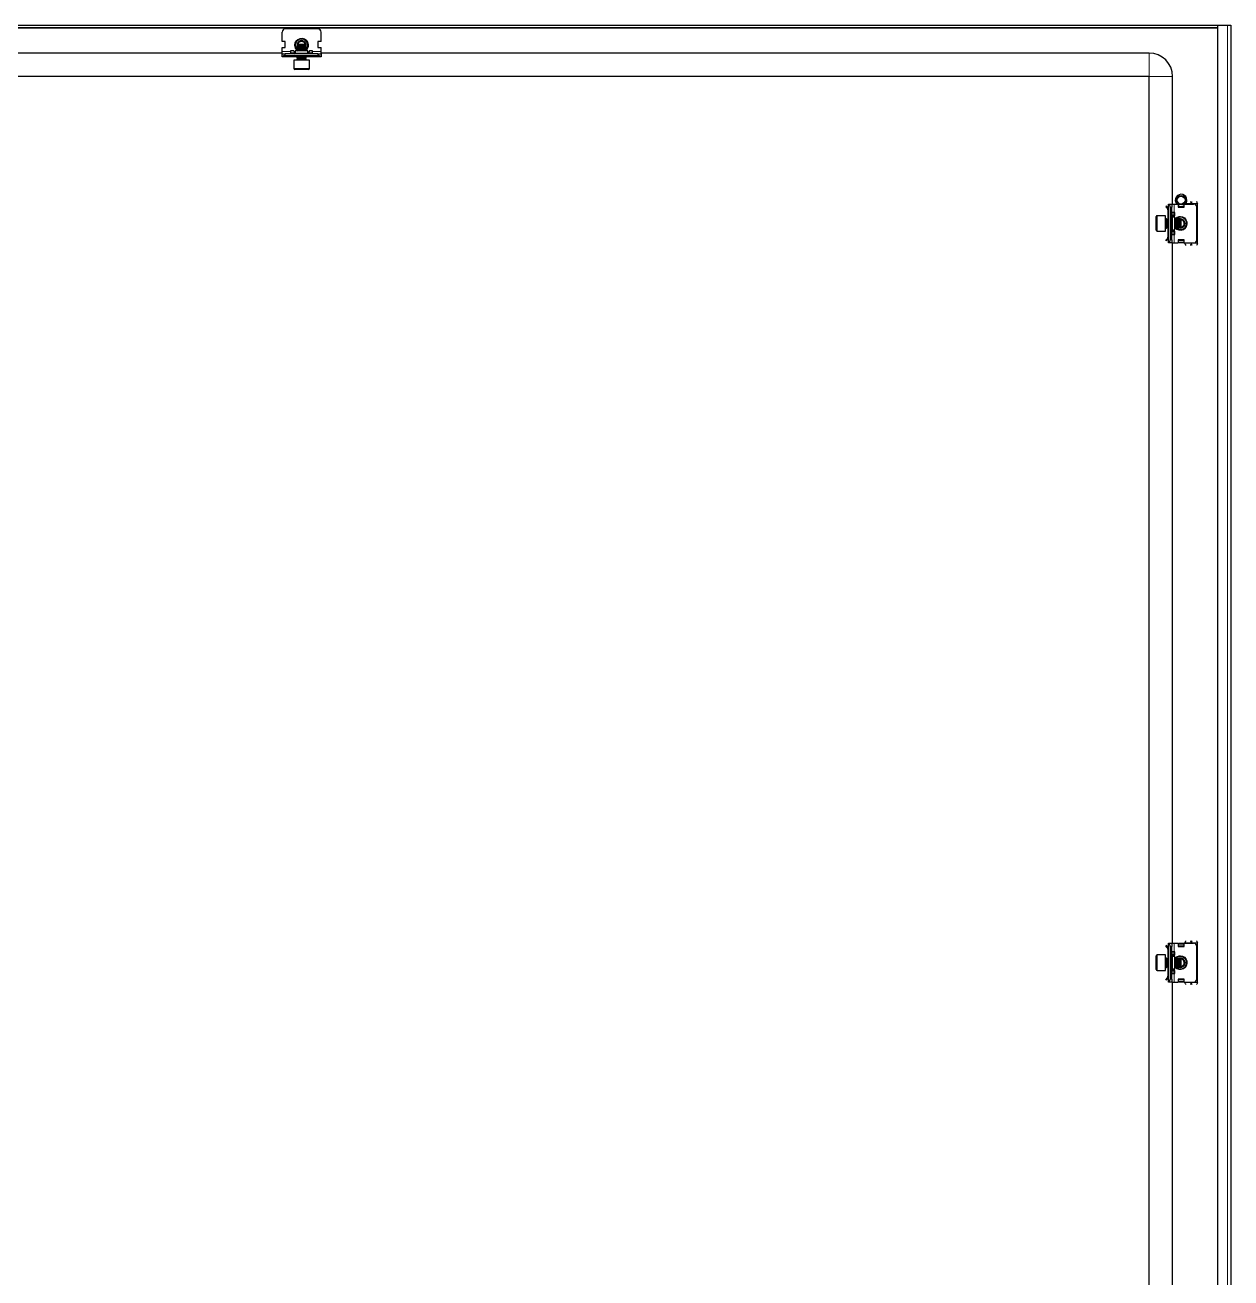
# Model space of a CAD drawing. Header units: millimetres. Extents: x -918 to 2327, y -941 to 1192.
# Drawn here: x 1553 to 2327, y 140 to 946 of the extents above; entities that cross this region are included whole.
import ezdxf

# ---------------------------------------------------------------- set-up
doc = ezdxf.new("R2010")
doc.units = ezdxf.units.MM

msp = doc.modelspace()

# ---------------------------------------------------------------- linework, layer by layer
at = {"color": 7, "linetype": 'Continuous', "lineweight": 25}
for p, q in [((1141.97, 945.53), (2318.97, 945.53)), ((1141.97, 944.03), (2318.97, 944.03)), ((1740.97, 943.03), (1719.97, 943.03)), ((2318.97, -809.47), (2318.97, 945.53)), ((2318.97, 945.53), (2325.37, 945.53)), ((2325.37, 945.53), (2327.47, 945.53)), ((2327.47, 945.53), (2327.47, -809.47)), ((1717.97, 935.03), (1717.97, 941.03)), ((1719.97, 935.03), (1717.97, 935.03)), ((1719.97, 931.03), (1719.97, 935.03)), ((1742.97, 935.03), (1740.97, 935.03)), ((1740.97, 935.03), (1740.97, 931.03)), ((1742.97, 935.03), (1742.97, 941.03)), ((1717.97, 927.53), (1185.97, 927.53)), ((1717.97, 928.53), (1717.97, 931.03)), ((1717.97, 931.03), (1719.97, 931.03)), ((1717.97, 927.03), (1717.97, 928.53)), ((1717.97, 925.03), (1717.97, 927.03)), ((1717.97, 927.03), (1719.97, 927.03)), ((1740.97, 927.03), (1719.97, 927.03)), ((1719.97, 926.03), (1740.97, 926.03)), ((1725.47, 929.03), (1723.47, 929.03)), ((1723.47, 929.03), (1723.47, 928.53)), ((1723.47, 928.53), (1723.47, 927.03)), ((1726.34, 927.53), (1723.47, 927.53)), ((1726.44, 927.35), (1725.47, 929.03)), ((1726.47, 929.03), (1726.47, 927.53)), ((1734.47, 929.03), (1726.47, 929.03)), ((1728.03, 933.03), (1727.47, 932.47)), ((1727.47, 932.47), (1727.47, 932.41)), ((1733.47, 932.47), (1727.47, 932.47)), ((1727.47, 932.41), (1728.03, 932.03)), ((1729.33, 932.41), (1727.47, 932.41)), ((1728.03, 932.03), (1727.47, 931.64)), ((1727.47, 931.64), (1727.47, 931.41)), ((1729.33, 931.64), (1727.47, 931.64)), ((1727.47, 931.41), (1728.03, 931.03)), ((1729.33, 931.41), (1727.47, 931.41)), ((1728.03, 931.03), (1727.47, 930.64)), ((1727.47, 930.64), (1727.47, 930.41)), ((1729.33, 930.64), (1727.47, 930.64)), ((1727.47, 930.41), (1728.03, 930.03)), ((1729.33, 930.41), (1727.47, 930.41)), ((1728.03, 930.03), (1727.47, 929.64)), ((1727.47, 929.64), (1727.47, 929.41)), ((1729.33, 929.64), (1727.47, 929.64)), ((1727.47, 929.41), (1728.03, 929.03)), ((1729.33, 929.41), (1727.47, 929.41)), ((1727.91, 933.55), (1727.72, 932.72)), ((1727.73, 932.24), (1727.79, 931.86)), ((1727.92, 930.95), (1727.78, 931.2)), ((1732.92, 933.03), (1728.03, 933.03)), ((1729.54, 932.03), (1728.03, 932.03)), ((1729.54, 931.03), (1728.03, 931.03)), ((1729.54, 930.03), (1728.03, 930.03)), ((1733.47, 932.41), (1729.33, 932.41)), ((1733.47, 931.64), (1729.33, 931.64)), ((1733.47, 931.41), (1729.33, 931.41)), ((1733.47, 930.64), (1729.33, 930.64)), ((1733.47, 930.41), (1729.33, 930.41)), ((1733.47, 929.64), (1729.33, 929.64)), ((1733.47, 929.41), (1729.33, 929.41)), ((1732.92, 932.03), (1729.54, 932.03)), ((1732.92, 931.03), (1729.54, 931.03)), ((1732.92, 930.03), (1729.54, 930.03)), ((1733.47, 932.47), (1732.92, 933.03)), ((1732.92, 932.03), (1733.47, 932.41)), ((1733.47, 931.64), (1732.92, 932.03)), ((1732.92, 931.03), (1733.47, 931.41)), ((1733.47, 930.64), (1732.92, 931.03)), ((1732.92, 930.03), (1733.47, 930.41)), ((1733.47, 929.64), (1732.92, 930.03)), ((1732.92, 929.03), (1733.47, 929.41)), ((1733.16, 931.2), (1733.03, 930.95)), ((1733.47, 932.41), (1733.47, 932.47)), ((1733.47, 931.41), (1733.47, 931.64)), ((1733.47, 930.41), (1733.47, 930.64)), ((1733.47, 929.41), (1733.47, 929.64)), ((1734.47, 927.53), (1734.47, 929.03)), ((1735.47, 929.03), (1734.5, 927.35)), ((1737.47, 927.53), (1734.61, 927.53)), ((1737.47, 929.03), (1735.47, 929.03)), ((1737.47, 928.53), (1737.47, 929.03)), ((1737.47, 927.03), (1737.47, 928.53)), ((1740.97, 931.03), (1742.97, 931.03)), ((1740.97, 927.03), (1742.97, 927.03)), ((1742.97, 928.53), (1742.97, 931.03)), ((1742.97, 927.03), (1742.97, 928.53)), ((2274.97, 927.53), (1742.97, 927.53)), ((1742.97, 927.03), (1742.97, 925.03)), ((1718.24, 925.03), (1717.97, 925.03)), ((1742.7, 925.03), (1718.24, 925.03)), ((1725.47, 923.03), (1725.47, 917.63)), ((1735.47, 923.03), (1725.47, 923.03)), ((1728.03, 925.03), (1727.47, 924.64)), ((1727.47, 924.64), (1727.47, 924.41)), ((1729.33, 924.64), (1727.47, 924.64)), ((1727.47, 924.41), (1728.03, 924.03)), ((1729.33, 924.41), (1727.47, 924.41)), ((1728.03, 924.03), (1727.47, 923.64)), ((1727.47, 923.64), (1727.47, 923.28)), ((1729.33, 923.64), (1727.47, 923.64)), ((1729.54, 924.03), (1728.03, 924.03)), ((1733.47, 924.64), (1729.33, 924.64)), ((1733.47, 924.41), (1729.33, 924.41)), ((1733.47, 923.64), (1729.33, 923.64)), ((1732.92, 924.03), (1729.54, 924.03)), ((1733.47, 924.64), (1732.92, 925.03)), ((1732.92, 924.03), (1733.47, 924.41)), ((1733.47, 923.64), (1732.92, 924.03)), ((1733.47, 924.41), (1733.47, 924.64)), ((1733.47, 923.28), (1733.47, 923.64)), ((1735.47, 917.63), (1735.47, 923.03)), ((1742.97, 925.03), (1742.7, 925.03)), ((2274.97, 912.53), (1185.97, 912.53)), ((1734.87, 917.03), (1726.07, 917.03)), ((2274.97, -776.47), (2274.97, 912.53)), ((2289.97, 830.53), (2289.97, 912.53)), ((2287.26, 829.23), (2287.47, 829.44)), ((2287.47, 830.53), (2289.47, 830.53)), ((2287.47, 830.26), (2287.47, 830.53)), ((2287.47, 805.79), (2287.47, 830.26)), ((2289.47, 830.53), (2289.47, 828.53)), ((2289.47, 830.53), (2290.97, 830.53)), ((2290.97, 830.53), (2293.47, 830.53)), ((2293.47, 830.53), (2293.47, 828.53)), ((2293.72, 829.71), (2293.47, 829.85)), ((2293.72, 830.15), (2294.05, 830.38)), ((2294.22, 830.15), (2293.72, 829.79)), ((2293.72, 829.79), (2293.72, 830.15)), ((2293.72, 828.88), (2293.72, 829.79)), ((2294.22, 830.3), (2294.22, 830.15)), ((2294.22, 830.15), (2294.63, 830.15)), ((2296.32, 830.15), (2296.72, 830.15)), ((2296.72, 830.15), (2296.72, 830.3)), ((2297.22, 829.79), (2296.72, 830.15)), ((2296.89, 830.38), (2297.22, 830.15)), ((2297.22, 830.15), (2297.22, 829.79)), ((2297.22, 829.79), (2297.22, 828.88)), ((2297.47, 829.85), (2297.27, 829.74)), ((2297.27, 829.74), (2297.27, 828.53)), ((2297.47, 830.53), (2303.47, 830.53)), ((2297.47, 828.53), (2297.47, 830.53)), ((2305.97, 805.28), (2305.97, 830.78)), ((2279.47, 822.09), (2279.47, 822.43)), ((2279.47, 813.63), (2279.47, 822.09)), ((2285.47, 823.03), (2280.07, 823.03)), ((2285.47, 822.65), (2285.47, 823.03)), ((2285.47, 813.03), (2285.47, 822.65)), ((2285.91, 829.17), (2285.56, 828.81)), ((2286.53, 827.84), (2285.56, 828.81)), ((2286.89, 828.19), (2285.91, 829.17)), ((2286.53, 827.84), (2286.89, 828.19)), ((2286.97, 828.53), (2286.97, 828.13)), ((2286.97, 826.78), (2287.47, 826.78)), ((2286.97, 826.78), (2286.97, 823.28)), ((2287.47, 823.28), (2286.97, 823.28)), ((2286.97, 823.28), (2286.97, 821.03)), ((2288.47, 828.53), (2288.47, 807.53)), ((2289.47, 807.53), (2289.47, 828.53)), ((2290.97, 825.03), (2289.47, 825.03)), ((2289.8, 822.06), (2291.47, 823.03)), ((2289.97, 822.16), (2289.97, 823.28)), ((2289.97, 823.28), (2290.47, 823.28)), ((2291.47, 822.03), (2289.97, 822.03)), ((2290.47, 823.28), (2291.47, 823.28)), ((2291.47, 825.03), (2290.97, 825.03)), ((2291.47, 823.03), (2291.47, 825.03)), ((2291.47, 814.03), (2291.47, 822.03)), ((2293.47, 828.53), (2297.47, 828.53)), ((2293.72, 828.53), (2293.72, 828.88)), ((2297.22, 828.88), (2297.22, 828.53)), ((2305.47, 807.53), (2305.47, 828.53)), ((2286.08, 821.03), (2285.72, 821.03)), ((2285.72, 815.03), (2286.08, 815.03)), ((2286.47, 820.47), (2286.08, 821.03)), ((2286.08, 816.88), (2286.08, 821.03)), ((2286.08, 815.03), (2286.08, 816.88)), ((2286.08, 815.03), (2286.47, 815.58)), ((2286.86, 821.03), (2286.47, 820.47)), ((2286.47, 817.09), (2286.47, 820.47)), ((2286.47, 815.58), (2286.47, 817.09)), ((2286.47, 815.58), (2286.86, 815.03)), ((2287.08, 821.03), (2286.86, 821.03)), ((2286.86, 816.88), (2286.86, 821.03)), ((2286.86, 815.03), (2286.86, 816.88)), ((2286.86, 815.03), (2287.08, 815.03)), ((2286.97, 815.03), (2286.97, 812.78)), ((2287.47, 820.47), (2287.08, 821.03)), ((2287.08, 816.88), (2287.08, 821.03)), ((2287.08, 815.03), (2287.08, 816.88)), ((2287.08, 815.03), (2287.47, 815.58)), ((2291.47, 813.03), (2289.8, 813.99)), ((2289.97, 814.03), (2291.47, 814.03)), ((2289.97, 812.78), (2289.97, 813.89)), ((2291.86, 821.03), (2291.47, 820.47)), ((2291.47, 815.58), (2291.86, 815.03)), ((2292.08, 821.03), (2291.86, 821.03)), ((2291.86, 816.88), (2291.86, 821.03)), ((2291.86, 815.03), (2291.86, 816.88)), ((2291.86, 815.03), (2292.08, 815.03)), ((2292.47, 820.47), (2292.08, 821.03)), ((2292.08, 816.88), (2292.08, 821.03)), ((2292.08, 815.03), (2292.08, 816.88)), ((2292.08, 815.03), (2292.47, 815.58)), ((2292.86, 821.03), (2292.47, 820.47)), ((2292.47, 817.09), (2292.47, 820.47)), ((2292.47, 815.58), (2292.47, 817.09)), ((2292.47, 815.58), (2292.86, 815.03)), ((2293.08, 821.03), (2292.86, 821.03)), ((2292.86, 816.88), (2292.86, 821.03)), ((2292.86, 815.03), (2292.86, 816.88)), ((2292.86, 815.03), (2293.08, 815.03)), ((2293.47, 820.47), (2293.08, 821.03)), ((2293.08, 816.88), (2293.08, 821.03)), ((2293.08, 815.03), (2293.08, 816.88)), ((2293.08, 815.03), (2293.47, 815.58)), ((2293.4, 820.58), (2293.64, 820.72)), ((2293.64, 815.34), (2293.4, 815.47)), ((2293.86, 821.03), (2293.47, 820.47)), ((2293.47, 817.09), (2293.47, 820.47)), ((2293.47, 815.58), (2293.47, 817.09)), ((2293.47, 815.58), (2293.86, 815.03)), ((2294.08, 821.03), (2293.86, 821.03)), ((2293.86, 816.88), (2293.86, 821.03)), ((2293.86, 815.03), (2293.86, 816.88)), ((2293.86, 815.03), (2294.08, 815.03)), ((2294.47, 820.47), (2294.08, 821.03)), ((2294.08, 816.88), (2294.08, 821.03)), ((2294.08, 815.03), (2294.08, 816.88)), ((2294.08, 815.03), (2294.47, 815.58)), ((2294.31, 815.35), (2294.68, 815.28)), ((2294.86, 821.03), (2294.47, 820.47)), ((2294.47, 817.09), (2294.47, 820.47)), ((2294.47, 815.58), (2294.47, 817.09)), ((2294.47, 815.58), (2294.86, 815.03)), ((2294.92, 821.03), (2294.86, 821.03)), ((2294.86, 816.88), (2294.86, 821.03)), ((2294.86, 815.03), (2294.86, 816.88)), ((2294.86, 815.03), (2294.92, 815.03)), ((2295.47, 820.47), (2294.92, 821.03)), ((2294.92, 820.8), (2294.92, 821.03)), ((2294.92, 815.03), (2294.92, 820.8)), ((2294.92, 815.03), (2295.47, 815.58)), ((2295.17, 815.27), (2295.99, 815.46)), ((2295.47, 820.29), (2295.47, 820.47)), ((2295.47, 815.58), (2295.47, 820.29)), ((2280.07, 813.03), (2285.47, 813.03)), ((2286.53, 808.22), (2285.56, 807.24)), ((2285.91, 806.89), (2285.56, 807.24)), ((2286.89, 807.86), (2285.91, 806.89)), ((2286.53, 808.22), (2286.89, 807.86)), ((2286.97, 812.78), (2286.97, 809.28)), ((2286.97, 812.78), (2287.47, 812.78)), ((2286.97, 809.28), (2287.47, 809.28)), ((2286.97, 807.53), (2286.97, 807.99)), ((2287.47, 806.61), (2287.26, 806.82)), ((2287.47, 805.53), (2287.47, 805.79)), ((2289.47, 805.53), (2287.47, 805.53)), ((2289.47, 811.03), (2290.97, 811.03)), ((2289.47, 807.53), (2289.47, 805.53)), ((2289.47, 805.53), (2290.97, 805.53)), ((2290.47, 812.78), (2289.97, 812.78)), ((2289.97, 355.53), (2289.97, 805.53)), ((2291.47, 812.78), (2290.47, 812.78)), ((2290.97, 811.03), (2291.47, 811.03)), ((2290.97, 805.53), (2293.47, 805.53)), ((2291.47, 811.03), (2291.47, 813.03)), ((2297.47, 807.53), (2293.47, 807.53)), ((2293.47, 807.53), (2293.47, 805.53)), ((2293.72, 807.17), (2293.72, 807.53)), ((2293.72, 806.26), (2293.72, 807.17)), ((2293.72, 806.26), (2294.22, 805.91)), ((2293.72, 805.91), (2293.72, 806.26)), ((2294.22, 805.55), (2293.72, 805.91)), ((2296.72, 805.91), (2294.22, 805.91)), ((2294.22, 805.91), (2294.22, 805.55)), ((2296.72, 805.55), (2294.22, 805.55)), ((2296.72, 805.91), (2297.22, 806.26)), ((2296.72, 805.55), (2296.72, 805.91)), ((2297.22, 805.91), (2296.72, 805.55)), ((2297.22, 807.53), (2297.22, 807.17)), ((2297.22, 807.17), (2297.22, 806.26)), ((2297.22, 806.26), (2297.22, 805.91)), ((2297.27, 807.53), (2297.27, 805.64)), ((2297.27, 805.64), (2297.47, 805.64)), ((2297.47, 805.53), (2297.47, 807.53)), ((2297.47, 805.53), (2303.47, 805.53)), ((2297.97, 805.28), (2297.97, 805.53)), ((2287.26, 354.23), (2287.47, 354.44)), ((2287.47, 355.53), (2289.47, 355.53)), ((2287.47, 355.26), (2287.47, 355.53)), ((2287.47, 330.79), (2287.47, 355.26)), ((2289.47, 355.53), (2289.47, 353.53)), ((2289.47, 355.53), (2290.97, 355.53)), ((2290.97, 355.53), (2293.47, 355.53)), ((2293.47, 355.53), (2293.47, 353.53)), ((2293.72, 355.15), (2294.22, 355.5)), ((2294.22, 355.15), (2293.72, 354.79)), ((2293.72, 354.79), (2293.72, 355.15)), ((2293.72, 353.88), (2293.72, 354.79)), ((2294.22, 355.5), (2294.22, 355.15)), ((2294.22, 355.5), (2296.72, 355.5)), ((2294.22, 355.15), (2296.72, 355.15)), ((2296.72, 355.15), (2296.72, 355.5)), ((2296.72, 355.5), (2297.22, 355.15)), ((2297.22, 354.79), (2296.72, 355.15)), ((2297.22, 355.15), (2297.22, 354.79)), ((2297.22, 354.79), (2297.22, 353.88)), ((2297.27, 355.41), (2297.27, 353.53)), ((2297.47, 355.41), (2297.27, 355.41)), ((2297.47, 353.53), (2297.47, 355.53)), ((2297.47, 355.53), (2303.47, 355.53)), ((2297.97, 355.53), (2297.97, 355.78)), ((2305.97, 330.28), (2305.97, 355.78)), ((2279.47, 347.09), (2279.47, 347.43)), ((2279.47, 338.63), (2279.47, 347.09)), ((2285.47, 348.03), (2280.07, 348.03)), ((2285.47, 347.65), (2285.47, 348.03)), ((2285.47, 338.03), (2285.47, 347.65)), ((2285.91, 354.17), (2285.56, 353.81)), ((2286.53, 352.84), (2285.56, 353.81)), ((2286.89, 353.19), (2285.91, 354.17)), ((2286.53, 352.84), (2286.89, 353.19)), ((2286.97, 353.53), (2286.97, 353.13)), ((2286.97, 351.78), (2287.47, 351.78)), ((2286.97, 351.78), (2286.97, 348.28)), ((2287.47, 348.28), (2286.97, 348.28)), ((2286.97, 348.28), (2286.97, 346.03)), ((2288.47, 353.53), (2288.47, 332.53)), ((2289.47, 332.53), (2289.47, 353.53)), ((2290.97, 350.03), (2289.47, 350.03)), ((2289.8, 347.06), (2291.47, 348.03)), ((2289.97, 347.16), (2289.97, 348.28)), ((2289.97, 348.28), (2290.47, 348.28)), ((2291.47, 347.03), (2289.97, 347.03)), ((2290.47, 348.28), (2291.47, 348.28)), ((2291.47, 350.03), (2290.97, 350.03)), ((2291.47, 348.03), (2291.47, 350.03)), ((2291.47, 339.03), (2291.47, 347.03)), ((2293.47, 353.53), (2297.47, 353.53)), ((2293.72, 353.53), (2293.72, 353.88)), ((2297.22, 353.88), (2297.22, 353.53)), ((2305.47, 332.53), (2305.47, 353.53)), ((2286.08, 346.03), (2285.72, 346.03)), ((2285.72, 340.03), (2286.08, 340.03)), ((2286.47, 345.47), (2286.08, 346.03)), ((2286.08, 341.88), (2286.08, 346.03)), ((2286.08, 340.03), (2286.08, 341.88)), ((2286.08, 340.03), (2286.47, 340.58)), ((2286.86, 346.03), (2286.47, 345.47)), ((2286.47, 342.09), (2286.47, 345.47)), ((2286.47, 340.58), (2286.47, 342.09)), ((2286.47, 340.58), (2286.86, 340.03)), ((2287.08, 346.03), (2286.86, 346.03)), ((2286.86, 341.88), (2286.86, 346.03)), ((2286.86, 340.03), (2286.86, 341.88)), ((2286.86, 340.03), (2287.08, 340.03)), ((2286.97, 340.03), (2286.97, 337.78)), ((2287.47, 345.47), (2287.08, 346.03)), ((2287.08, 341.88), (2287.08, 346.03)), ((2287.08, 340.03), (2287.08, 341.88)), ((2287.08, 340.03), (2287.47, 340.58)), ((2291.47, 338.03), (2289.8, 338.99)), ((2289.97, 339.03), (2291.47, 339.03)), ((2289.97, 337.78), (2289.97, 338.89)), ((2291.86, 346.03), (2291.47, 345.47)), ((2291.47, 340.58), (2291.86, 340.03)), ((2292.08, 346.03), (2291.86, 346.03)), ((2291.86, 341.88), (2291.86, 346.03)), ((2291.86, 340.03), (2291.86, 341.88)), ((2291.86, 340.03), (2292.08, 340.03)), ((2292.47, 345.47), (2292.08, 346.03)), ((2292.08, 341.88), (2292.08, 346.03)), ((2292.08, 340.03), (2292.08, 341.88)), ((2292.08, 340.03), (2292.47, 340.58)), ((2292.86, 346.03), (2292.47, 345.47)), ((2292.47, 342.09), (2292.47, 345.47)), ((2292.47, 340.58), (2292.47, 342.09)), ((2292.47, 340.58), (2292.86, 340.03)), ((2293.08, 346.03), (2292.86, 346.03)), ((2292.86, 341.88), (2292.86, 346.03)), ((2292.86, 340.03), (2292.86, 341.88)), ((2292.86, 340.03), (2293.08, 340.03)), ((2293.47, 345.47), (2293.08, 346.03)), ((2293.08, 341.88), (2293.08, 346.03)), ((2293.08, 340.03), (2293.08, 341.88)), ((2293.08, 340.03), (2293.47, 340.58)), ((2293.4, 345.58), (2293.64, 345.72)), ((2293.64, 340.34), (2293.4, 340.47)), ((2293.86, 346.03), (2293.47, 345.47)), ((2293.47, 342.09), (2293.47, 345.47)), ((2293.47, 340.58), (2293.47, 342.09)), ((2293.47, 340.58), (2293.86, 340.03)), ((2294.08, 346.03), (2293.86, 346.03)), ((2293.86, 341.88), (2293.86, 346.03)), ((2293.86, 340.03), (2293.86, 341.88)), ((2293.86, 340.03), (2294.08, 340.03)), ((2294.47, 345.47), (2294.08, 346.03)), ((2294.08, 341.88), (2294.08, 346.03)), ((2294.08, 340.03), (2294.08, 341.88)), ((2294.08, 340.03), (2294.47, 340.58)), ((2294.31, 340.35), (2294.68, 340.28)), ((2294.86, 346.03), (2294.47, 345.47)), ((2294.47, 342.09), (2294.47, 345.47)), ((2294.47, 340.58), (2294.47, 342.09)), ((2294.47, 340.58), (2294.86, 340.03)), ((2294.92, 346.03), (2294.86, 346.03)), ((2294.86, 341.88), (2294.86, 346.03)), ((2294.86, 340.03), (2294.86, 341.88)), ((2294.86, 340.03), (2294.92, 340.03)), ((2295.47, 345.47), (2294.92, 346.03)), ((2294.92, 345.8), (2294.92, 346.03)), ((2294.92, 340.03), (2294.92, 345.8)), ((2294.92, 340.03), (2295.47, 340.58)), ((2295.17, 340.27), (2295.99, 340.46)), ((2295.47, 345.29), (2295.47, 345.47)), ((2295.47, 340.58), (2295.47, 345.29)), ((2280.07, 338.03), (2285.47, 338.03)), ((2286.53, 333.22), (2285.56, 332.24)), ((2285.91, 331.89), (2285.56, 332.24)), ((2286.89, 332.86), (2285.91, 331.89)), ((2286.53, 333.22), (2286.89, 332.86)), ((2286.97, 337.78), (2287.47, 337.78)), ((2286.97, 337.78), (2286.97, 334.28)), ((2286.97, 334.28), (2287.47, 334.28)), ((2286.97, 332.53), (2286.97, 332.99)), ((2287.47, 331.61), (2287.26, 331.82)), ((2287.47, 330.53), (2287.47, 330.79)), ((2289.47, 330.53), (2287.47, 330.53)), ((2289.47, 336.03), (2290.97, 336.03)), ((2289.47, 332.53), (2289.47, 330.53)), ((2289.47, 330.53), (2290.97, 330.53)), ((2290.47, 337.78), (2289.97, 337.78)), ((2289.97, -194.47), (2289.97, 330.53)), ((2291.47, 337.78), (2290.47, 337.78)), ((2290.97, 336.03), (2291.47, 336.03)), ((2290.97, 330.53), (2293.47, 330.53)), ((2291.47, 336.03), (2291.47, 338.03)), ((2297.47, 332.53), (2293.47, 332.53)), ((2293.47, 332.53), (2293.47, 330.53)), ((2293.72, 332.17), (2293.72, 332.53)), ((2293.72, 331.26), (2293.72, 332.17)), ((2293.72, 331.26), (2294.22, 330.91)), ((2293.72, 330.91), (2293.72, 331.26)), ((2294.22, 330.55), (2293.72, 330.91)), ((2296.72, 330.91), (2294.22, 330.91)), ((2294.22, 330.91), (2294.22, 330.55)), ((2296.72, 330.55), (2294.22, 330.55)), ((2296.72, 330.91), (2297.22, 331.26)), ((2296.72, 330.55), (2296.72, 330.91)), ((2297.22, 330.91), (2296.72, 330.55)), ((2297.22, 332.53), (2297.22, 332.17)), ((2297.22, 332.17), (2297.22, 331.26)), ((2297.22, 331.26), (2297.22, 330.91)), ((2297.27, 332.53), (2297.27, 330.64)), ((2297.27, 330.64), (2297.47, 330.64)), ((2297.47, 330.53), (2297.47, 332.53)), ((2297.47, 330.53), (2303.47, 330.53)), ((2297.97, 330.28), (2297.97, 330.53))]:
    msp.add_line(p, q, dxfattribs=at)
at = {"color": 8, "linetype": 'Continuous', "lineweight": 18}
for p, q in [((1141.97, 943.43), (2318.97, 943.43)), ((2325.37, 945.53), (2325.37, -809.47)), ((1723.47, 928.53), (1717.97, 928.53)), ((1719.97, 927.03), (1719.97, 926.03)), ((1726.47, 927.53), (1734.47, 927.53)), ((1742.97, 928.53), (1737.47, 928.53)), ((1740.97, 926.03), (1740.97, 927.03)), ((2274.97, 912.53), (2274.97, 927.53)), ((1727.47, 923.28), (1733.24, 923.28)), ((1733.24, 923.28), (1733.47, 923.28)), ((1725.47, 917.63), (1735.47, 917.63)), ((2274.97, 912.53), (2289.97, 912.53)), ((2287.47, 829.03), (2287.26, 829.23)), ((2290.97, 825.03), (2290.97, 830.53)), ((2298.47, 830.78), (2301.97, 830.78)), ((2305.97, 830.78), (2301.97, 830.78)), ((2280.07, 823.03), (2280.07, 822.65)), ((2280.07, 822.65), (2280.07, 813.03)), ((2287.47, 828.53), (2286.97, 828.53)), ((2289.47, 828.53), (2288.47, 828.53)), ((2289.97, 822.03), (2289.97, 814.03)), ((2290.47, 823.28), (2290.47, 825.03)), ((2297.22, 828.88), (2293.72, 828.88)), ((2285.72, 821.03), (2285.72, 815.03)), ((2287.47, 807.53), (2286.97, 807.53)), ((2287.47, 807.03), (2287.26, 806.82)), ((2288.47, 807.53), (2289.47, 807.53)), ((2290.47, 811.03), (2290.47, 812.78)), ((2290.97, 805.53), (2290.97, 811.03)), ((2293.72, 807.17), (2297.22, 807.17)), ((2301.97, 805.28), (2297.97, 805.28)), ((2305.97, 805.28), (2301.97, 805.28)), ((2287.47, 354.03), (2287.26, 354.23)), ((2290.97, 350.03), (2290.97, 355.53)), ((2297.97, 355.78), (2301.97, 355.78)), ((2305.97, 355.78), (2301.97, 355.78)), ((2280.07, 348.03), (2280.07, 347.65)), ((2280.07, 347.65), (2280.07, 338.03)), ((2287.47, 353.53), (2286.97, 353.53)), ((2289.47, 353.53), (2288.47, 353.53)), ((2289.97, 347.03), (2289.97, 339.03)), ((2290.47, 348.28), (2290.47, 350.03)), ((2297.22, 353.88), (2293.72, 353.88)), ((2285.72, 346.03), (2285.72, 340.03)), ((2287.47, 332.53), (2286.97, 332.53)), ((2287.47, 332.03), (2287.26, 331.82)), ((2288.47, 332.53), (2289.47, 332.53)), ((2290.47, 336.03), (2290.47, 337.78)), ((2290.97, 330.53), (2290.97, 336.03)), ((2293.72, 332.17), (2297.22, 332.17)), ((2301.97, 330.28), (2297.97, 330.28)), ((2305.97, 330.28), (2301.97, 330.28))]:
    msp.add_line(p, q, dxfattribs=at)
at = {"color": 7, "linetype": 'Continuous', "lineweight": 25, "flags": 128}
for points in [[(1733.15, 931.86), (1733.18, 931.99), (1733.22, 932.24)], [(2294.68, 820.77), (2294.44, 820.73), (2294.31, 820.7)], [(2294.68, 345.77), (2294.44, 345.73), (2294.31, 345.7)]]:
    msp.add_lwpolyline(points, dxfattribs=at)
at = {"color": 7, "linetype": 'Continuous', "lineweight": 25}
for radius in [3, 2.5]:
    msp.add_circle((2295.47, 833.03), radius, dxfattribs=at)
for centre, radius, start, end in [((1719.97, 941.03), 2, 90, 180), ((1740.97, 941.03), 2, 0, 90), ((1730.47, 932.53), 4, 315.71765, 180), ((1730.47, 932.53), 3, 344.33161, 195.66839), ((1730.47, 932.53), 2.76, 4.01261, 158.2426), ((1730.47, 932.53), 2.45, 11.79772, 168.20228), ((1719.97, 924.03), 2, 90, 150), ((1725.97, 927.53), 0.5, 270, 0), ((1730.47, 932.53), 4, 180, 224.28235), ((1734.97, 927.53), 0.5, 180, 270), ((1740.97, 924.03), 2, 30, 90), ((2274.97, 912.53), 15, 0, 90), ((1727.22, 923.28), 0.25, 270, 0), ((1733.72, 923.28), 0.25, 180, 270), ((1726.07, 917.63), 0.6, 180, 270), ((1734.87, 917.63), 0.6, 270, 0), ((2287.97, 828.53), 1, 135, 180), ((2286.47, 828.53), 2, 0, 60), ((2295.47, 833.03), 3.75, 0, 221.81031), ((2295.47, 833.03), 3.75, 318.18969, 0), ((2303.47, 828.53), 2, 0, 90), ((2280.07, 822.43), 0.6, 90, 180), ((2285.72, 821.28), 0.25, 180, 270), ((2289.97, 822.53), 0.5, 180, 270), ((2294.97, 818.03), 4, 90, 134.28235), ((2294.97, 818.03), 4, 225.71765, 90), ((2280.07, 813.63), 0.6, 180, 270), ((2285.72, 814.78), 0.25, 90, 180), ((2289.97, 813.53), 0.5, 90, 180), ((2294.97, 818.03), 3, 254.33161, 105.66839), ((2294.97, 818.03), 2.76, 291.7574, 85.98739), ((2294.97, 818.03), 2.45, 21.7574, 78.20228), ((2294.97, 818.03), 2.45, 281.79772, 21.7574), ((2287.97, 807.53), 1, 180, 225), ((2286.47, 807.53), 2, 300, 0), ((2303.47, 807.53), 2, 270, 0), ((2287.97, 353.53), 1, 135, 180), ((2286.47, 353.53), 2, 0, 60), ((2303.47, 353.53), 2, 0, 90), ((2280.07, 347.43), 0.6, 90, 180), ((2285.72, 346.28), 0.25, 180, 270), ((2289.97, 347.53), 0.5, 180, 270), ((2294.97, 343.03), 4, 90, 134.28235), ((2294.97, 343.03), 4, 225.71765, 90), ((2280.07, 338.63), 0.6, 180, 270), ((2285.72, 339.78), 0.25, 90, 180), ((2289.97, 338.53), 0.5, 90, 180), ((2294.97, 343.03), 3, 254.33161, 105.66839), ((2294.97, 343.03), 2.76, 291.7574, 85.98739), ((2294.97, 343.03), 2.45, 21.7574, 78.20228), ((2294.97, 343.03), 2.45, 281.79772, 21.7574), ((2287.97, 332.53), 1, 180, 225), ((2286.47, 332.53), 2, 300, 0), ((2303.47, 332.53), 2, 270, 0)]:
    msp.add_arc(centre, radius, start, end, dxfattribs=at)
at = {"color": 8, "linetype": 'Continuous', "lineweight": 18}
for centre, start, end in [((1730.47, 932.53), 308.94244, 180), ((1730.47, 932.53), 180, 231.05756), ((2294.97, 818.03), 218.94244, 90), ((2294.97, 818.03), 90, 141.05756), ((2294.97, 343.03), 218.94244, 90), ((2294.97, 343.03), 90, 141.05756)]:
    msp.add_arc(centre, 4.5, start, end, dxfattribs=at)
at = {"color": 7, "linetype": 'Continuous', "lineweight": 25}
for points, knots in [([(2301.4, 832.09), (2301.48, 831.93), (2301.65, 831.58), (2301.85, 831.1), (2301.96, 830.82), (2301.97, 830.78)], [0, 0, 0, 0, 0.4154826, 0.9171518, 1, 1, 1, 1]), ([(2301.97, 830.78), (2302.07, 831.02), (2302.26, 831.51), (2302.45, 831.9), (2302.54, 832.1)], [0, 0, 0, 0, 0.5020654, 1, 1, 1, 1]), ([(2305.4, 832.09), (2305.48, 831.93), (2305.65, 831.58), (2305.85, 831.1), (2305.96, 830.82), (2305.97, 830.78)], [0, 0, 0, 0, 0.415483, 0.917152, 1, 1, 1, 1]), ([(2286.97, 826.78), (2286.95, 826.97), (2286.92, 827.26), (2286.73, 827.61), (2286.6, 827.76), (2286.53, 827.84)], [0, 0, 0, 0, 0.485042, 0.738404, 1, 1, 1, 1]), ([(2287.47, 826.78), (2287.45, 827.02), (2287.4, 827.5), (2287.11, 827.96), (2286.91, 828.16), (2286.89, 828.19)], [0, 0, 0, 0, 0.461863, 0.923726, 1, 1, 1, 1]), ([(2286.53, 808.22), (2286.65, 808.37), (2286.84, 808.59), (2286.95, 808.97), (2286.97, 809.17), (2286.97, 809.28)], [0, 0, 0, 0, 0.485042, 0.738404, 1, 1, 1, 1]), ([(2286.89, 807.86), (2287.04, 808.05), (2287.34, 808.43), (2287.47, 808.96), (2287.47, 809.24), (2287.47, 809.28)], [0, 0, 0, 0, 0.461863, 0.923726, 1, 1, 1, 1]), ([(2298.54, 803.96), (2298.46, 804.12), (2298.29, 804.47), (2298.1, 804.96), (2297.99, 805.24), (2297.97, 805.28)], [0, 0, 0, 0, 0.415483, 0.917152, 1, 1, 1, 1]), ([(2301.97, 805.28), (2301.88, 805.03), (2301.69, 804.55), (2301.5, 804.15), (2301.4, 803.95)], [0, 0, 0, 0, 0.502065, 1, 1, 1, 1]), ([(2302.54, 803.96), (2302.46, 804.12), (2302.29, 804.47), (2302.1, 804.96), (2301.99, 805.24), (2301.97, 805.28)], [0, 0, 0, 0, 0.415483, 0.917152, 1, 1, 1, 1]), ([(2305.97, 805.28), (2305.88, 805.03), (2305.69, 804.55), (2305.5, 804.15), (2305.4, 803.95)], [0, 0, 0, 0, 0.502065, 1, 1, 1, 1]), ([(2297.97, 355.78), (2298.02, 355.9), (2298.11, 356.14), (2298.26, 356.49), (2298.4, 356.82), (2298.5, 357), (2298.54, 357.1)], [0, 0, 0, 0, 0.247454, 0.50208, 0.749534, 1, 1, 1, 1]), ([(2301.4, 357.09), (2301.48, 356.93), (2301.65, 356.58), (2301.85, 356.1), (2301.96, 355.82), (2301.97, 355.78)], [0, 0, 0, 0, 0.4154826, 0.9171518, 1, 1, 1, 1]), ([(2301.97, 355.78), (2302.07, 356.02), (2302.26, 356.51), (2302.45, 356.9), (2302.54, 357.1)], [0, 0, 0, 0, 0.502065, 1, 1, 1, 1]), ([(2305.4, 357.09), (2305.48, 356.93), (2305.65, 356.58), (2305.85, 356.1), (2305.96, 355.82), (2305.97, 355.78)], [0, 0, 0, 0, 0.415483, 0.917152, 1, 1, 1, 1]), ([(2286.97, 351.78), (2286.95, 351.97), (2286.92, 352.26), (2286.73, 352.61), (2286.6, 352.76), (2286.53, 352.84)], [0, 0, 0, 0, 0.485042, 0.738404, 1, 1, 1, 1]), ([(2287.47, 351.78), (2287.45, 352.02), (2287.4, 352.5), (2287.11, 352.96), (2286.91, 353.16), (2286.89, 353.19)], [0, 0, 0, 0, 0.461863, 0.923726, 1, 1, 1, 1]), ([(2286.53, 333.22), (2286.65, 333.37), (2286.84, 333.59), (2286.95, 333.97), (2286.97, 334.17), (2286.97, 334.28)], [0, 0, 0, 0, 0.485042, 0.738404, 1, 1, 1, 1]), ([(2286.89, 332.86), (2287.04, 333.05), (2287.34, 333.43), (2287.47, 333.96), (2287.47, 334.24), (2287.47, 334.28)], [0, 0, 0, 0, 0.461863, 0.923726, 1, 1, 1, 1]), ([(2298.54, 328.96), (2298.46, 329.12), (2298.29, 329.47), (2298.1, 329.96), (2297.99, 330.24), (2297.97, 330.28)], [0, 0, 0, 0, 0.415483, 0.917152, 1, 1, 1, 1]), ([(2301.97, 330.28), (2301.88, 330.03), (2301.69, 329.55), (2301.5, 329.15), (2301.4, 328.95)], [0, 0, 0, 0, 0.502065, 1, 1, 1, 1]), ([(2302.54, 328.96), (2302.46, 329.12), (2302.29, 329.47), (2302.1, 329.96), (2301.99, 330.24), (2301.97, 330.28)], [0, 0, 0, 0, 0.415483, 0.917152, 1, 1, 1, 1]), ([(2305.97, 330.28), (2305.88, 330.03), (2305.69, 329.55), (2305.5, 329.15), (2305.4, 328.95)], [0, 0, 0, 0, 0.502065, 1, 1, 1, 1])]:
    msp.add_open_spline(points, degree=3, knots=knots, dxfattribs=at)

doc.saveas('drawing.dxf')
